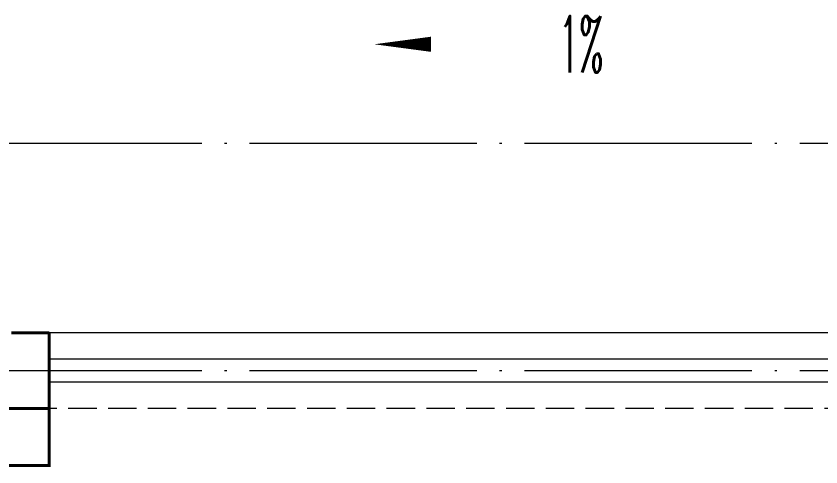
# Model space of a CAD drawing. Extents: x 27938 to 650306, y -92720 to 1524912.
# Drawn here: x 289829 to 291952, y 518486 to 519676 of the extents above; entities that cross this region are included whole.
import ezdxf

# ---------------------------------------------------------------- set-up
doc = ezdxf.new("R2010")
doc.units = 0
doc.header["$LTSCALE"] = 1000
doc.header["$MEASUREMENT"] = 0
doc.linetypes.add('DASH', pattern=[0.35, 0.25, -0.1])
doc.linetypes.add('DOTE', pattern=[2.42, 2, -0.2, 0.02, -0.2])
for name, color, linetype, lineweight in [('DOTE', 19, 'DOTE', 9), ('WALL', 9, 'Continuous', 40), ('平面-排水沟', 86, 'Continuous', 15), ('平面-栏杆', 135, 'Continuous', 15), ('平面-看线', 45, 'Continuous', 15)]:
    doc.layers.add(name, color=color, linetype=linetype, lineweight=lineweight)
doc.styles.add('_TCH_DIM', font='SIMPLEX.shx', dxfattribs={"width": 0.6, "oblique": 10, "bigfont": 'hztxt.shx'})

# ---------------------------------------------------------------- blocks, each defined once
blk = doc.blocks.new('FGDGDRGSDGDG')
at = {"layer": 'DOTE', "linetype": 'DOTE', "ltscale": 0.3}
for p, q in [((488182.5, 516548.5), (546982.5, 516548.5)), ((488182.5, 515948.5), (546982.5, 515948.5))]:
    blk.add_line(p, q, dxfattribs=at)

msp = doc.modelspace()

# ---------------------------------------------------------------- linework, layer by layer
at = {"color": 8, "const_width": 8}
msp.add_lwpolyline([(289916.6, 518640.4), (289916.6, 518490.4), (289616.6, 518490.4), (289616.6, 518640.4)], dxfattribs=at)
at = {"layer": 'WALL', "color": 8}
for p, q in [((289816.6, 518840.4), (289916.6, 518840.4)), ((289916.6, 518840.4), (289916.6, 518640.4)), ((289716.6, 518640.4), (289916.6, 518640.4))]:
    msp.add_line(p, q, dxfattribs=at)
at = {"layer": '平面-排水沟', "color": 8}
msp.add_lwpolyline([(291195.4, 519601.4, 0, 0, 0), (290773.9, 519601.4, 0, 40, 0), (290923.9, 519601.4, 0, 0, 0)], format="xyseb", dxfattribs=at)
at = {"layer": '平面-栏杆', "color": 8}
for p, q in [((295816.6, 518770.4), (289916.6, 518770.4)), ((295816.6, 518710.4), (289916.6, 518710.4))]:
    msp.add_line(p, q, dxfattribs=at)
at = {"layer": '平面-看线', "color": 8}
msp.add_line((295816.6, 518840.4), (289916.6, 518840.4), dxfattribs=at)
at = {"layer": '平面-看线', "color": 8, "linetype": 'DASH', "ltscale": 0.3}
msp.add_line((295816.6, 518640.4), (289916.6, 518640.4), dxfattribs=at)

# ---------------------------------------------------------------- block references
msp.add_blockref('FGDGDRGSDGDG', (-218065.9, 2792))

# ---------------------------------------------------------------- texts
at = {"layer": '平面-排水沟', "color": 8, "style": '_TCH_DIM', "width": 0.423529}
msp.add_text('1%', height=148.75, dxfattribs=at).set_placement((291260.5, 519527))

doc.saveas('drawing.dxf')
